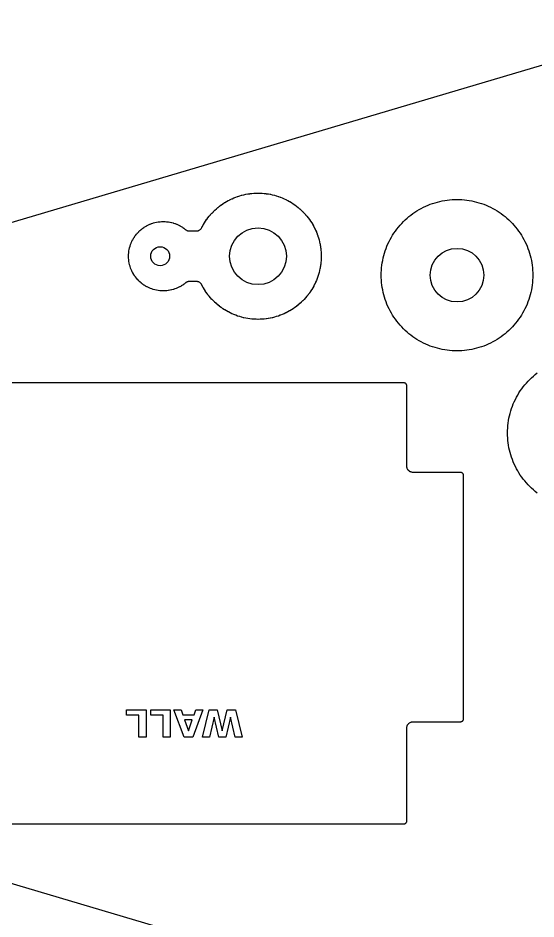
# Model space of a CAD drawing. Header units: millimetres. Extents: x 25 to 875, y 25 to 565.
# Drawn here: x 697.5 to 779.5, y 230 to 372.7 of the extents above; entities that cross this region are included whole.
import ezdxf

# ---------------------------------------------------------------- set-up
doc = ezdxf.new("R2010")
doc.units = ezdxf.units.MM
doc.layers.add('CUT', color=1, linetype='Continuous')
doc.layers.add('ENGRAVE', color=5, linetype='Continuous')

msp = doc.modelspace()

# ---------------------------------------------------------------- linework, layer by layer
at = {"layer": 'CUT'}
for points in [[(857.42, 388.16), (564.04, 301.04)], [(779.69, 297.48), (779.39, 297.72), (779.09, 297.98), (778.8, 298.24), (778.51, 298.51), (778.24, 298.8), (777.98, 299.09), (777.72, 299.39), (777.48, 299.69), (777.25, 300.01), (777.02, 300.33), (776.81, 300.66), (776.61, 301), (776.42, 301.34), (776.24, 301.69), (776.07, 302.05), (775.91, 302.41), (775.77, 302.77), (775.64, 303.14), (775.52, 303.52), (775.41, 303.89), (775.31, 304.28), (775.23, 304.66), (775.16, 305.05), (775.1, 305.43), (775.06, 305.82), (775.03, 306.22), (775.01, 306.61), (775, 307), (775.01, 307.39), (775.03, 307.78), (775.06, 308.18), (775.1, 308.57), (775.16, 308.95), (775.23, 309.34), (775.31, 309.72), (775.41, 310.11), (775.52, 310.48), (775.64, 310.86), (775.77, 311.23), (775.91, 311.59), (776.07, 311.95), (776.24, 312.31), (776.42, 312.66), (776.61, 313), (776.81, 313.34), (777.02, 313.67), (777.25, 313.99), (777.48, 314.31), (777.72, 314.61), (777.98, 314.91), (778.24, 315.2), (778.51, 315.49), (778.8, 315.76), (779.09, 316.02), (779.39, 316.28), (779.69, 316.52)], [(689.5, 315), (758.5, 315), (758.55, 315), (758.6, 314.99), (758.65, 314.98), (758.69, 314.96), (758.74, 314.94), (758.78, 314.92), (758.82, 314.89), (758.85, 314.85), (758.89, 314.82), (758.92, 314.78), (758.94, 314.74), (758.96, 314.69), (758.98, 314.65), (758.99, 314.6), (759, 314.55), (759, 314.5), (759, 301.81), (759, 301.79), (759, 301.71), (759.01, 301.69), (759.02, 301.62), (759.02, 301.59), (759.04, 301.52), (759.05, 301.5), (759.07, 301.43), (759.08, 301.41), (759.11, 301.34), (759.12, 301.32), (759.16, 301.25), (759.18, 301.23), (759.22, 301.18), (759.24, 301.16), (759.28, 301.1), (759.3, 301.08), (759.36, 301.04), (759.38, 301.02), (759.43, 300.98), (759.45, 300.96), (759.52, 300.92), (759.54, 300.91), (759.61, 300.88), (759.63, 300.87), (759.7, 300.85), (759.72, 300.84), (759.79, 300.82), (759.82, 300.82), (759.89, 300.81), (759.91, 300.8), (759.99, 300.8), (760.01, 300.8), (767.5, 300.8), (767.5, 300.8), (767.55, 300.8), (767.6, 300.79), (767.65, 300.78), (767.69, 300.76), (767.74, 300.74), (767.78, 300.72), (767.82, 300.69), (767.85, 300.65), (767.89, 300.62), (767.92, 300.58), (767.94, 300.54), (767.96, 300.49), (767.98, 300.45), (767.99, 300.4), (768, 300.35), (768, 300.3), (768, 261.7), (768, 261.65), (767.99, 261.6), (767.98, 261.55), (767.96, 261.51), (767.94, 261.46), (767.92, 261.42), (767.89, 261.38), (767.85, 261.35), (767.82, 261.31), (767.78, 261.28), (767.74, 261.26), (767.69, 261.24), (767.65, 261.22), (767.6, 261.21), (767.55, 261.2), (767.5, 261.2), (760.01, 261.2), (759.99, 261.2), (759.91, 261.2), (759.89, 261.19), (759.82, 261.18), (759.79, 261.18), (759.72, 261.16), (759.7, 261.15), (759.63, 261.13), (759.61, 261.12), (759.54, 261.09), (759.52, 261.08), (759.45, 261.04), (759.43, 261.02), (759.38, 260.98), (759.36, 260.96), (759.3, 260.92), (759.28, 260.9), (759.24, 260.84), (759.22, 260.82), (759.18, 260.77), (759.16, 260.75), (759.12, 260.68), (759.11, 260.66), (759.08, 260.59), (759.07, 260.57), (759.05, 260.5), (759.04, 260.48), (759.02, 260.41), (759.02, 260.38), (759.01, 260.31), (759, 260.29), (759, 260.21), (759, 260.19), (759, 245.5), (759, 245.45), (758.99, 245.4), (758.98, 245.35), (758.96, 245.31), (758.94, 245.26), (758.92, 245.22), (758.89, 245.18), (758.85, 245.15), (758.82, 245.11), (758.78, 245.08), (758.74, 245.06), (758.69, 245.04), (758.65, 245.02), (758.6, 245.01), (758.55, 245), (758.5, 245), (689.5, 245)], [(564.05, 274.96), (857.42, 187.84)]]:
    msp.add_lwpolyline(points, dxfattribs=at)
for points in [[(725.7, 339), (725.71, 339), (725.79, 339), (725.82, 339.01), (725.89, 339.02), (725.91, 339.02), (725.99, 339.04), (726.01, 339.05), (726.08, 339.07), (726.1, 339.08), (726.17, 339.12), (726.19, 339.13), (726.26, 339.17), (726.28, 339.18), (726.34, 339.23), (726.35, 339.24), (726.41, 339.29), (726.43, 339.31), (726.48, 339.37), (726.49, 339.39), (726.54, 339.45), (726.55, 339.47), (726.59, 339.54), (726.6, 339.55), (726.67, 339.7), (726.68, 339.71), (726.68, 339.72), (726.69, 339.72), (726.83, 339.99), (726.84, 340), (726.84, 340), (726.85, 340.01), (727, 340.27), (727.01, 340.28), (727.01, 340.28), (727.01, 340.29), (727.18, 340.55), (727.18, 340.55), (727.19, 340.56), (727.19, 340.57), (727.36, 340.81), (727.37, 340.82), (727.37, 340.83), (727.38, 340.83), (727.56, 341.08), (727.56, 341.08), (727.57, 341.09), (727.57, 341.1), (727.76, 341.33), (727.77, 341.34), (727.77, 341.35), (727.78, 341.35), (727.97, 341.58), (727.98, 341.59), (727.98, 341.6), (727.99, 341.6), (728.19, 341.83), (728.2, 341.83), (728.2, 341.84), (728.21, 341.84), (728.42, 342.06), (728.43, 342.07), (728.43, 342.07), (728.44, 342.08), (728.65, 342.29), (728.66, 342.3), (728.67, 342.3), (728.67, 342.31), (728.9, 342.51), (728.9, 342.52), (728.91, 342.52), (728.92, 342.53), (729.15, 342.72), (729.15, 342.73), (729.16, 342.73), (729.17, 342.74), (729.4, 342.93), (729.41, 342.93), (729.42, 342.94), (729.42, 342.94), (729.67, 343.12), (729.67, 343.13), (729.68, 343.13), (729.69, 343.14), (729.93, 343.31), (729.94, 343.31), (729.95, 343.32), (729.95, 343.32), (730.21, 343.49), (730.22, 343.49), (730.22, 343.49), (730.23, 343.5), (730.49, 343.65), (730.5, 343.66), (730.5, 343.66), (730.51, 343.67), (730.78, 343.81), (730.78, 343.82), (730.79, 343.82), (730.8, 343.82), (731.07, 343.96), (731.07, 343.97), (731.08, 343.97), (731.09, 343.97), (731.36, 344.1), (731.37, 344.11), (731.38, 344.11), (731.38, 344.11), (731.66, 344.23), (731.67, 344.24), (731.68, 344.24), (731.68, 344.24), (731.97, 344.35), (731.97, 344.36), (731.98, 344.36), (731.99, 344.36), (732.27, 344.47), (732.28, 344.47), (732.29, 344.47), (732.3, 344.47), (732.59, 344.57), (732.59, 344.57), (732.6, 344.57), (732.61, 344.57), (732.9, 344.66), (732.91, 344.66), (732.92, 344.66), (732.92, 344.66), (733.22, 344.74), (733.22, 344.74), (733.23, 344.74), (733.24, 344.74), (733.54, 344.81), (733.54, 344.81), (733.55, 344.81), (733.56, 344.81), (733.86, 344.86), (733.87, 344.87), (733.87, 344.87), (733.88, 344.87), (734.18, 344.91), (734.19, 344.91), (734.2, 344.91), (734.21, 344.92), (734.51, 344.95), (734.52, 344.95), (734.52, 344.95), (734.53, 344.95), (734.83, 344.98), (734.84, 344.98), (734.85, 344.98), (734.86, 344.98), (735.16, 344.99), (735.17, 344.99), (735.18, 344.99), (735.18, 344.99), (735.49, 345), (735.5, 345), (735.5, 345), (735.51, 345), (735.81, 344.99), (735.82, 344.99), (735.83, 344.99), (735.84, 344.99), (736.14, 344.98), (736.15, 344.98), (736.16, 344.98), (736.17, 344.98), (736.47, 344.95), (736.48, 344.95), (736.48, 344.95), (736.49, 344.95), (736.79, 344.92), (736.8, 344.91), (736.81, 344.91), (736.82, 344.91), (737.12, 344.87), (737.12, 344.87), (737.13, 344.87), (737.14, 344.86), (737.44, 344.81), (737.45, 344.81), (737.45, 344.81), (737.46, 344.81), (737.76, 344.74), (737.77, 344.74), (737.77, 344.74), (737.78, 344.74), (738.08, 344.66), (738.08, 344.66), (738.09, 344.66), (738.1, 344.66), (738.39, 344.57), (738.4, 344.57), (738.41, 344.57), (738.41, 344.57), (738.7, 344.47), (738.71, 344.47), (738.72, 344.47), (738.73, 344.47), (739.01, 344.36), (739.02, 344.36), (739.03, 344.36), (739.03, 344.35), (739.32, 344.24), (739.32, 344.24), (739.33, 344.24), (739.34, 344.23), (739.62, 344.11), (739.62, 344.11), (739.63, 344.11), (739.64, 344.1), (739.91, 343.97), (739.92, 343.97), (739.93, 343.97), (739.93, 343.96), (740.2, 343.82), (740.21, 343.82), (740.22, 343.82), (740.22, 343.81), (740.49, 343.67), (740.5, 343.66), (740.5, 343.66), (740.51, 343.65), (740.77, 343.5), (740.78, 343.49), (740.78, 343.49), (740.79, 343.49), (741.05, 343.32), (741.05, 343.32), (741.06, 343.31), (741.07, 343.31), (741.31, 343.14), (741.32, 343.13), (741.33, 343.13), (741.33, 343.12), (741.58, 342.94), (741.58, 342.94), (741.59, 342.93), (741.6, 342.93), (741.83, 342.74), (741.84, 342.73), (741.85, 342.73), (741.85, 342.72), (742.08, 342.53), (742.09, 342.52), (742.1, 342.52), (742.1, 342.51), (742.33, 342.31), (742.33, 342.3), (742.34, 342.3), (742.34, 342.29), (742.56, 342.08), (742.57, 342.07), (742.57, 342.07), (742.58, 342.06), (742.79, 341.84), (742.8, 341.84), (742.8, 341.83), (742.81, 341.83), (743.01, 341.6), (743.02, 341.6), (743.02, 341.59), (743.03, 341.58), (743.22, 341.35), (743.23, 341.35), (743.23, 341.34), (743.24, 341.33), (743.43, 341.1), (743.43, 341.09), (743.44, 341.08), (743.44, 341.08), (743.62, 340.83), (743.63, 340.83), (743.63, 340.82), (743.64, 340.81), (743.81, 340.57), (743.81, 340.56), (743.82, 340.55), (743.82, 340.55), (743.99, 340.29), (743.99, 340.28), (743.99, 340.28), (744, 340.27), (744.15, 340.01), (744.16, 340), (744.16, 340), (744.17, 339.99), (744.31, 339.72), (744.32, 339.72), (744.32, 339.71), (744.32, 339.7), (744.46, 339.43), (744.47, 339.43), (744.47, 339.42), (744.47, 339.41), (744.6, 339.14), (744.61, 339.13), (744.61, 339.12), (744.61, 339.12), (744.73, 338.84), (744.74, 338.83), (744.74, 338.82), (744.74, 338.82), (744.85, 338.53), (744.86, 338.53), (744.86, 338.52), (744.86, 338.51), (744.96, 338.23), (744.97, 338.22), (744.97, 338.21), (744.97, 338.2), (745.07, 337.91), (745.07, 337.91), (745.07, 337.9), (745.07, 337.89), (745.16, 337.6), (745.16, 337.59), (745.16, 337.58), (745.16, 337.58), (745.24, 337.28), (745.24, 337.27), (745.24, 337.27), (745.24, 337.26), (745.3, 336.96), (745.31, 336.95), (745.31, 336.95), (745.31, 336.94), (745.36, 336.64), (745.37, 336.63), (745.37, 336.62), (745.37, 336.62), (745.41, 336.32), (745.41, 336.31), (745.41, 336.3), (745.42, 336.29), (745.45, 335.99), (745.45, 335.98), (745.45, 335.98), (745.45, 335.97), (745.48, 335.67), (745.48, 335.66), (745.48, 335.65), (745.48, 335.64), (745.49, 335.34), (745.49, 335.33), (745.49, 335.32), (745.49, 335.31), (745.5, 335.01), (745.5, 335), (745.5, 335), (745.5, 334.99), (745.49, 334.68), (745.49, 334.68), (745.49, 334.67), (745.49, 334.66), (745.48, 334.36), (745.48, 334.35), (745.48, 334.34), (745.48, 334.33), (745.45, 334.03), (745.45, 334.02), (745.45, 334.02), (745.45, 334.01), (745.42, 333.71), (745.41, 333.7), (745.41, 333.69), (745.41, 333.68), (745.37, 333.38), (745.37, 333.37), (745.37, 333.37), (745.36, 333.36), (745.31, 333.06), (745.31, 333.05), (745.31, 333.04), (745.3, 333.04), (745.24, 332.74), (745.24, 332.73), (745.24, 332.73), (745.24, 332.72), (745.16, 332.42), (745.16, 332.42), (745.16, 332.41), (745.16, 332.4), (745.07, 332.11), (745.07, 332.1), (745.07, 332.09), (745.07, 332.09), (744.97, 331.8), (744.97, 331.79), (744.97, 331.78), (744.96, 331.77), (744.86, 331.49), (744.86, 331.48), (744.86, 331.47), (744.85, 331.47), (744.74, 331.18), (744.74, 331.18), (744.74, 331.17), (744.73, 331.16), (744.61, 330.88), (744.61, 330.88), (744.61, 330.87), (744.6, 330.86), (744.47, 330.59), (744.47, 330.58), (744.47, 330.57), (744.46, 330.57), (744.32, 330.3), (744.32, 330.29), (744.32, 330.28), (744.31, 330.28), (744.17, 330.01), (744.16, 330), (744.16, 330), (744.15, 329.99), (744, 329.73), (743.99, 329.72), (743.99, 329.72), (743.99, 329.71), (743.82, 329.45), (743.82, 329.45), (743.81, 329.44), (743.81, 329.43), (743.64, 329.19), (743.63, 329.18), (743.63, 329.17), (743.62, 329.17), (743.44, 328.92), (743.44, 328.92), (743.43, 328.91), (743.43, 328.9), (743.24, 328.67), (743.23, 328.66), (743.23, 328.65), (743.22, 328.65), (743.03, 328.42), (743.02, 328.41), (743.02, 328.4), (743.01, 328.4), (742.81, 328.17), (742.8, 328.17), (742.8, 328.16), (742.79, 328.16), (742.58, 327.94), (742.57, 327.93), (742.57, 327.93), (742.56, 327.92), (742.34, 327.71), (742.34, 327.7), (742.33, 327.7), (742.33, 327.69), (742.1, 327.49), (742.1, 327.48), (742.09, 327.48), (742.08, 327.47), (741.85, 327.28), (741.85, 327.27), (741.84, 327.27), (741.83, 327.26), (741.6, 327.07), (741.59, 327.07), (741.58, 327.06), (741.58, 327.06), (741.33, 326.88), (741.33, 326.87), (741.32, 326.87), (741.31, 326.86), (741.07, 326.69), (741.06, 326.69), (741.05, 326.68), (741.05, 326.68), (740.79, 326.51), (740.78, 326.51), (740.78, 326.51), (740.77, 326.5), (740.51, 326.35), (740.5, 326.34), (740.5, 326.34), (740.49, 326.33), (740.22, 326.19), (740.22, 326.18), (740.21, 326.18), (740.2, 326.18), (739.93, 326.04), (739.93, 326.03), (739.92, 326.03), (739.91, 326.03), (739.64, 325.9), (739.63, 325.89), (739.62, 325.89), (739.62, 325.89), (739.34, 325.77), (739.33, 325.76), (739.32, 325.76), (739.32, 325.76), (739.03, 325.65), (739.03, 325.64), (739.02, 325.64), (739.01, 325.64), (738.73, 325.53), (738.72, 325.53), (738.71, 325.53), (738.7, 325.53), (738.41, 325.43), (738.41, 325.43), (738.4, 325.43), (738.39, 325.43), (738.1, 325.34), (738.09, 325.34), (738.08, 325.34), (738.08, 325.34), (737.78, 325.26), (737.77, 325.26), (737.77, 325.26), (737.76, 325.26), (737.46, 325.19), (737.45, 325.19), (737.45, 325.19), (737.44, 325.19), (737.14, 325.14), (737.13, 325.13), (737.12, 325.13), (737.12, 325.13), (736.82, 325.09), (736.81, 325.09), (736.8, 325.09), (736.79, 325.08), (736.49, 325.05), (736.48, 325.05), (736.48, 325.05), (736.47, 325.05), (736.17, 325.02), (736.16, 325.02), (736.15, 325.02), (736.14, 325.02), (735.84, 325.01), (735.83, 325.01), (735.82, 325.01), (735.81, 325.01), (735.51, 325), (735.5, 325), (735.5, 325), (735.49, 325), (735.18, 325.01), (735.18, 325.01), (735.17, 325.01), (735.16, 325.01), (734.86, 325.02), (734.85, 325.02), (734.84, 325.02), (734.83, 325.02), (734.53, 325.05), (734.52, 325.05), (734.52, 325.05), (734.51, 325.05), (734.21, 325.08), (734.2, 325.09), (734.19, 325.09), (734.18, 325.09), (733.88, 325.13), (733.87, 325.13), (733.87, 325.13), (733.86, 325.14), (733.56, 325.19), (733.55, 325.19), (733.54, 325.19), (733.54, 325.19), (733.24, 325.26), (733.23, 325.26), (733.22, 325.26), (733.22, 325.26), (732.92, 325.34), (732.92, 325.34), (732.91, 325.34), (732.9, 325.34), (732.61, 325.43), (732.6, 325.43), (732.59, 325.43), (732.59, 325.43), (732.3, 325.53), (732.29, 325.53), (732.28, 325.53), (732.27, 325.53), (731.99, 325.64), (731.98, 325.64), (731.97, 325.64), (731.97, 325.65), (731.68, 325.76), (731.68, 325.76), (731.67, 325.76), (731.66, 325.77), (731.38, 325.89), (731.38, 325.89), (731.37, 325.89), (731.36, 325.9), (731.09, 326.03), (731.08, 326.03), (731.07, 326.03), (731.07, 326.04), (730.8, 326.18), (730.79, 326.18), (730.78, 326.18), (730.78, 326.19), (730.51, 326.33), (730.5, 326.34), (730.5, 326.34), (730.49, 326.35), (730.23, 326.5), (730.22, 326.51), (730.22, 326.51), (730.21, 326.51), (729.95, 326.68), (729.95, 326.68), (729.94, 326.69), (729.93, 326.69), (729.69, 326.86), (729.68, 326.87), (729.67, 326.87), (729.67, 326.88), (729.42, 327.06), (729.42, 327.06), (729.41, 327.07), (729.4, 327.07), (729.17, 327.26), (729.16, 327.27), (729.15, 327.27), (729.15, 327.28), (728.92, 327.47), (728.91, 327.48), (728.9, 327.48), (728.9, 327.49), (728.67, 327.69), (728.67, 327.7), (728.66, 327.7), (728.65, 327.71), (728.44, 327.92), (728.43, 327.93), (728.43, 327.93), (728.42, 327.94), (728.21, 328.16), (728.2, 328.16), (728.2, 328.17), (728.19, 328.17), (727.99, 328.4), (727.98, 328.4), (727.98, 328.41), (727.97, 328.42), (727.78, 328.65), (727.77, 328.65), (727.77, 328.66), (727.76, 328.67), (727.57, 328.9), (727.57, 328.91), (727.56, 328.92), (727.56, 328.92), (727.38, 329.17), (727.37, 329.17), (727.37, 329.18), (727.36, 329.19), (727.19, 329.43), (727.19, 329.44), (727.18, 329.45), (727.18, 329.45), (727.01, 329.71), (727.01, 329.72), (727.01, 329.72), (727, 329.73), (726.85, 329.99), (726.84, 330), (726.84, 330), (726.83, 330.01), (726.69, 330.28), (726.68, 330.28), (726.68, 330.29), (726.67, 330.3), (726.6, 330.45), (726.59, 330.46), (726.55, 330.53), (726.54, 330.55), (726.49, 330.61), (726.48, 330.63), (726.43, 330.69), (726.41, 330.71), (726.35, 330.76), (726.34, 330.77), (726.28, 330.82), (726.26, 330.83), (726.19, 330.87), (726.17, 330.88), (726.1, 330.92), (726.08, 330.93), (726.01, 330.95), (725.99, 330.96), (725.91, 330.98), (725.89, 330.98), (725.82, 330.99), (725.79, 331), (725.71, 331), (725.7, 331), (724.66, 331), (724.65, 331), (724.56, 331), (724.54, 330.99), (724.46, 330.98), (724.44, 330.98), (724.36, 330.96), (724.34, 330.95), (724.27, 330.92), (724.25, 330.91), (724.18, 330.88), (724.15, 330.87), (724.09, 330.83), (724.07, 330.81), (724, 330.76), (724, 330.75), (723.98, 330.74), (723.97, 330.74), (723.79, 330.59), (723.78, 330.59), (723.77, 330.58), (723.76, 330.57), (723.57, 330.44), (723.56, 330.43), (723.55, 330.42), (723.54, 330.42), (723.34, 330.29), (723.33, 330.29), (723.32, 330.28), (723.31, 330.27), (723.11, 330.16), (723.1, 330.15), (723.09, 330.15), (723.08, 330.14), (722.87, 330.04), (722.86, 330.03), (722.85, 330.03), (722.83, 330.02), (722.62, 329.93), (722.61, 329.92), (722.6, 329.92), (722.59, 329.91), (722.37, 329.83), (722.36, 329.82), (722.35, 329.82), (722.34, 329.82), (722.11, 329.74), (722.1, 329.74), (722.09, 329.74), (722.08, 329.73), (721.85, 329.67), (721.84, 329.67), (721.83, 329.66), (721.82, 329.66), (721.59, 329.61), (721.58, 329.61), (721.57, 329.6), (721.55, 329.6), (721.32, 329.56), (721.31, 329.56), (721.3, 329.56), (721.29, 329.56), (721.06, 329.53), (721.04, 329.53), (721.03, 329.53), (721.02, 329.52), (720.79, 329.51), (720.78, 329.51), (720.76, 329.51), (720.75, 329.51), (720.52, 329.5), (720.51, 329.5), (720.49, 329.5), (720.48, 329.5), (720.25, 329.51), (720.24, 329.51), (720.22, 329.51), (720.21, 329.51), (719.98, 329.52), (719.97, 329.53), (719.95, 329.53), (719.94, 329.53), (719.71, 329.56), (719.7, 329.56), (719.69, 329.56), (719.67, 329.56), (719.44, 329.6), (719.43, 329.6), (719.42, 329.61), (719.41, 329.61), (719.18, 329.66), (719.17, 329.66), (719.16, 329.67), (719.15, 329.67), (718.92, 329.73), (718.91, 329.74), (718.9, 329.74), (718.89, 329.74), (718.66, 329.82), (718.65, 329.82), (718.64, 329.82), (718.63, 329.83), (718.41, 329.91), (718.4, 329.92), (718.39, 329.92), (718.38, 329.93), (718.16, 330.02), (718.15, 330.03), (718.14, 330.03), (718.13, 330.04), (717.92, 330.14), (717.91, 330.15), (717.9, 330.15), (717.89, 330.16), (717.69, 330.27), (717.68, 330.28), (717.67, 330.29), (717.66, 330.29), (717.46, 330.42), (717.45, 330.42), (717.44, 330.43), (717.43, 330.44), (717.24, 330.57), (717.23, 330.58), (717.22, 330.59), (717.21, 330.59), (717.03, 330.74), (717.02, 330.74), (717.01, 330.75), (717, 330.76), (716.82, 330.91), (716.81, 330.92), (716.8, 330.93), (716.79, 330.94), (716.62, 331.1), (716.62, 331.11), (716.61, 331.12), (716.6, 331.12), (716.44, 331.29), (716.43, 331.3), (716.42, 331.31), (716.41, 331.32), (716.26, 331.5), (716.25, 331.51), (716.24, 331.52), (716.24, 331.53), (716.09, 331.71), (716.09, 331.72), (716.08, 331.73), (716.07, 331.74), (715.94, 331.93), (715.93, 331.94), (715.92, 331.95), (715.92, 331.96), (715.79, 332.16), (715.79, 332.17), (715.78, 332.18), (715.77, 332.19), (715.66, 332.39), (715.65, 332.4), (715.65, 332.41), (715.64, 332.42), (715.54, 332.63), (715.53, 332.64), (715.53, 332.65), (715.52, 332.67), (715.43, 332.88), (715.42, 332.89), (715.42, 332.9), (715.41, 332.91), (715.33, 333.13), (715.32, 333.14), (715.32, 333.15), (715.32, 333.16), (715.24, 333.39), (715.24, 333.4), (715.24, 333.41), (715.23, 333.42), (715.17, 333.65), (715.17, 333.66), (715.16, 333.67), (715.16, 333.68), (715.11, 333.91), (715.11, 333.92), (715.1, 333.93), (715.1, 333.95), (715.06, 334.17), (715.06, 334.19), (715.06, 334.2), (715.06, 334.21), (715.03, 334.44), (715.03, 334.45), (715.03, 334.47), (715.02, 334.48), (715.01, 334.71), (715.01, 334.72), (715.01, 334.74), (715.01, 334.75), (715, 334.98), (715, 334.99), (715, 335.01), (715, 335.02), (715.01, 335.25), (715.01, 335.26), (715.01, 335.28), (715.01, 335.29), (715.02, 335.52), (715.03, 335.53), (715.03, 335.55), (715.03, 335.56), (715.06, 335.79), (715.06, 335.8), (715.06, 335.81), (715.06, 335.83), (715.1, 336.05), (715.1, 336.07), (715.11, 336.08), (715.11, 336.09), (715.16, 336.32), (715.16, 336.33), (715.17, 336.34), (715.17, 336.35), (715.23, 336.58), (715.24, 336.59), (715.24, 336.6), (715.24, 336.61), (715.32, 336.84), (715.32, 336.85), (715.32, 336.86), (715.33, 336.87), (715.41, 337.09), (715.42, 337.1), (715.42, 337.11), (715.43, 337.12), (715.52, 337.33), (715.53, 337.35), (715.53, 337.36), (715.54, 337.37), (715.64, 337.58), (715.65, 337.59), (715.65, 337.6), (715.66, 337.61), (715.77, 337.81), (715.78, 337.82), (715.79, 337.83), (715.79, 337.84), (715.92, 338.04), (715.92, 338.05), (715.93, 338.06), (715.94, 338.07), (716.07, 338.26), (716.08, 338.27), (716.09, 338.28), (716.09, 338.29), (716.24, 338.47), (716.24, 338.48), (716.25, 338.49), (716.26, 338.5), (716.41, 338.68), (716.42, 338.69), (716.43, 338.7), (716.44, 338.71), (716.6, 338.88), (716.61, 338.88), (716.62, 338.89), (716.62, 338.9), (716.79, 339.06), (716.8, 339.07), (716.81, 339.08), (716.82, 339.09), (717, 339.24), (717.01, 339.25), (717.02, 339.26), (717.03, 339.26), (717.21, 339.41), (717.22, 339.41), (717.23, 339.42), (717.24, 339.43), (717.43, 339.56), (717.44, 339.57), (717.45, 339.58), (717.46, 339.58), (717.66, 339.71), (717.67, 339.71), (717.68, 339.72), (717.69, 339.73), (717.89, 339.84), (717.9, 339.85), (717.91, 339.85), (717.92, 339.86), (718.13, 339.96), (718.14, 339.97), (718.15, 339.97), (718.16, 339.98), (718.38, 340.07), (718.39, 340.08), (718.4, 340.08), (718.41, 340.09), (718.63, 340.17), (718.64, 340.18), (718.65, 340.18), (718.66, 340.18), (718.89, 340.26), (718.9, 340.26), (718.91, 340.26), (718.92, 340.27), (719.15, 340.33), (719.16, 340.33), (719.17, 340.34), (719.18, 340.34), (719.41, 340.39), (719.42, 340.39), (719.43, 340.4), (719.44, 340.4), (719.67, 340.44), (719.69, 340.44), (719.7, 340.44), (719.71, 340.44), (719.94, 340.47), (719.95, 340.47), (719.97, 340.47), (719.98, 340.47), (720.21, 340.49), (720.22, 340.49), (720.24, 340.49), (720.25, 340.49), (720.48, 340.5), (720.49, 340.5), (720.51, 340.5), (720.52, 340.5), (720.75, 340.49), (720.76, 340.49), (720.78, 340.49), (720.79, 340.49), (721.02, 340.47), (721.03, 340.47), (721.04, 340.47), (721.06, 340.47), (721.29, 340.44), (721.3, 340.44), (721.31, 340.44), (721.32, 340.44), (721.55, 340.4), (721.57, 340.4), (721.58, 340.39), (721.59, 340.39), (721.82, 340.34), (721.83, 340.34), (721.84, 340.33), (721.85, 340.33), (722.08, 340.27), (722.09, 340.26), (722.1, 340.26), (722.11, 340.26), (722.34, 340.18), (722.35, 340.18), (722.36, 340.18), (722.37, 340.17), (722.59, 340.09), (722.6, 340.08), (722.61, 340.08), (722.62, 340.07), (722.83, 339.98), (722.85, 339.97), (722.86, 339.97), (722.87, 339.96), (723.08, 339.86), (723.09, 339.85), (723.1, 339.85), (723.11, 339.84), (723.31, 339.73), (723.32, 339.72), (723.33, 339.71), (723.34, 339.71), (723.54, 339.58), (723.55, 339.58), (723.56, 339.57), (723.57, 339.56), (723.76, 339.43), (723.77, 339.42), (723.78, 339.41), (723.79, 339.41), (723.97, 339.26), (723.98, 339.26), (724, 339.25), (724, 339.24), (724, 339.24), (724.07, 339.19), (724.09, 339.17), (724.15, 339.13), (724.18, 339.12), (724.25, 339.09), (724.27, 339.08), (724.34, 339.05), (724.36, 339.04), (724.44, 339.02), (724.46, 339.02), (724.54, 339.01), (724.56, 339), (724.65, 339), (724.66, 339), (725.7, 339)], [(779, 332), (778.99, 331.61), (778.97, 331.22), (778.94, 330.82), (778.9, 330.43), (778.84, 330.05), (778.77, 329.66), (778.69, 329.28), (778.59, 328.89), (778.48, 328.52), (778.36, 328.14), (778.23, 327.77), (778.09, 327.41), (777.93, 327.05), (777.76, 326.69), (777.58, 326.34), (777.39, 326), (777.19, 325.66), (776.98, 325.33), (776.75, 325.01), (776.52, 324.69), (776.28, 324.39), (776.02, 324.09), (775.76, 323.8), (775.49, 323.51), (775.2, 323.24), (774.91, 322.98), (774.61, 322.72), (774.31, 322.48), (773.99, 322.25), (773.67, 322.02), (773.34, 321.81), (773, 321.61), (772.66, 321.42), (772.31, 321.24), (771.95, 321.07), (771.59, 320.91), (771.23, 320.77), (770.86, 320.64), (770.48, 320.52), (770.11, 320.41), (769.72, 320.31), (769.34, 320.23), (768.95, 320.16), (768.57, 320.1), (768.18, 320.06), (767.78, 320.03), (767.39, 320.01), (767, 320), (766.61, 320.01), (766.22, 320.03), (765.82, 320.06), (765.43, 320.1), (765.05, 320.16), (764.66, 320.23), (764.28, 320.31), (763.89, 320.41), (763.52, 320.52), (763.14, 320.64), (762.77, 320.77), (762.41, 320.91), (762.05, 321.07), (761.69, 321.24), (761.34, 321.42), (761, 321.61), (760.66, 321.81), (760.33, 322.02), (760.01, 322.25), (759.69, 322.48), (759.39, 322.72), (759.09, 322.98), (758.8, 323.24), (758.51, 323.51), (758.24, 323.8), (757.98, 324.09), (757.72, 324.39), (757.48, 324.69), (757.25, 325.01), (757.02, 325.33), (756.81, 325.66), (756.61, 326), (756.42, 326.34), (756.24, 326.69), (756.07, 327.05), (755.91, 327.41), (755.77, 327.77), (755.64, 328.14), (755.52, 328.52), (755.41, 328.89), (755.31, 329.28), (755.23, 329.66), (755.16, 330.05), (755.1, 330.43), (755.06, 330.82), (755.03, 331.22), (755.01, 331.61), (755, 332), (755.01, 332.39), (755.03, 332.78), (755.06, 333.18), (755.1, 333.57), (755.16, 333.95), (755.23, 334.34), (755.31, 334.72), (755.41, 335.11), (755.52, 335.48), (755.64, 335.86), (755.77, 336.23), (755.91, 336.59), (756.07, 336.95), (756.24, 337.31), (756.42, 337.66), (756.61, 338), (756.81, 338.34), (757.02, 338.67), (757.25, 338.99), (757.48, 339.31), (757.72, 339.61), (757.98, 339.91), (758.24, 340.2), (758.51, 340.49), (758.8, 340.76), (759.09, 341.02), (759.39, 341.28), (759.69, 341.52), (760.01, 341.75), (760.33, 341.98), (760.66, 342.19), (761, 342.39), (761.34, 342.58), (761.69, 342.76), (762.05, 342.93), (762.41, 343.09), (762.77, 343.23), (763.14, 343.36), (763.52, 343.48), (763.89, 343.59), (764.28, 343.69), (764.66, 343.77), (765.05, 343.84), (765.43, 343.9), (765.82, 343.94), (766.22, 343.97), (766.61, 343.99), (767, 344), (767.39, 343.99), (767.78, 343.97), (768.18, 343.94), (768.57, 343.9), (768.95, 343.84), (769.34, 343.77), (769.72, 343.69), (770.11, 343.59), (770.48, 343.48), (770.86, 343.36), (771.23, 343.23), (771.59, 343.09), (771.95, 342.93), (772.31, 342.76), (772.66, 342.58), (773, 342.39), (773.34, 342.19), (773.67, 341.98), (773.99, 341.75), (774.31, 341.52), (774.61, 341.28), (774.91, 341.02), (775.2, 340.76), (775.49, 340.49), (775.76, 340.2), (776.02, 339.91), (776.28, 339.61), (776.52, 339.31), (776.75, 338.99), (776.98, 338.67), (777.19, 338.34), (777.39, 338), (777.58, 337.66), (777.76, 337.31), (777.93, 336.95), (778.09, 336.59), (778.23, 336.23), (778.36, 335.86), (778.48, 335.48), (778.59, 335.11), (778.69, 334.72), (778.77, 334.34), (778.84, 333.95), (778.9, 333.57), (778.94, 333.18), (778.97, 332.78), (778.99, 332.39), (779, 332)]]:
    msp.add_lwpolyline(points, close=True, dxfattribs=at)
for centre, radius in [((735.5, 335), 4.5), ((720, 335), 1.5), ((767, 332), 4.25)]:
    msp.add_circle(centre, radius, dxfattribs=at)
at = {"layer": 'ENGRAVE'}
for points in [[(717.78, 258.79), (716.65, 258.79), (716.65, 262.31), (714.67, 262.31), (714.67, 263.16), (717.78, 263.16), (717.78, 258.79)], [(721.6, 258.79), (720.48, 258.79), (720.48, 262.31), (718.5, 262.31), (718.5, 263.16), (721.6, 263.16), (721.6, 258.79)], [(725.08, 261.55), (723.88, 261.55), (724.48, 259.81), (725.08, 261.55)]]:
    msp.add_lwpolyline(points, dxfattribs=at)
for points in [[(723.59, 262.36), (725.36, 262.36), (725.64, 263.16), (726.77, 263.16), (725.15, 258.79), (723.8, 258.79), (722.18, 263.16), (723.32, 263.16), (723.59, 262.36)], [(732.97, 258.79), (731.89, 258.79), (731.13, 261.96), (730.38, 258.79), (729.3, 258.79), (728.55, 261.96), (727.79, 258.79), (726.72, 258.79), (727.75, 263.16), (729.05, 263.16), (729.84, 259.83), (730.63, 263.16), (731.93, 263.16), (732.97, 258.79)]]:
    msp.add_lwpolyline(points, close=True, dxfattribs=at)

doc.saveas('drawing.dxf')
